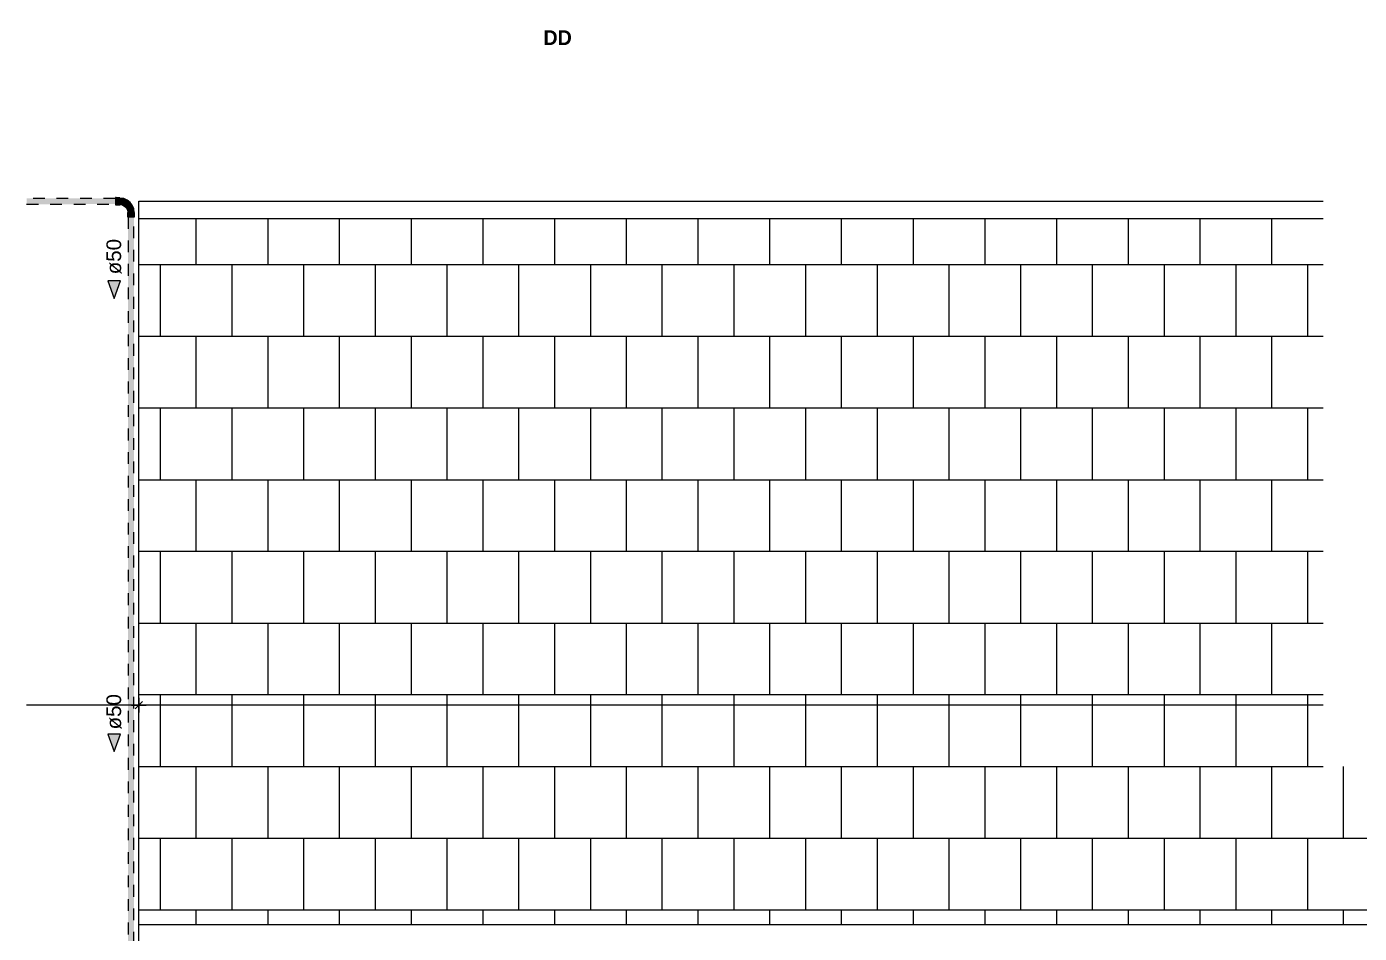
# Model space of a CAD drawing. Header units: metres. Extents: x 147 to 427, y -16 to 162.
# Drawn here: x 162.96 to 174.29, y 86.82 to 94.53 of the extents above; entities that cross this region are included whole.
import ezdxf

# ---------------------------------------------------------------- set-up
doc = ezdxf.new("R2010")
doc.units = ezdxf.units.M
doc.linetypes.add('Aligning Line', pattern=[0.012, 0.006, -0.006])
doc.layers.add('1053_ARQ_BASE_MATADOURO_dwg', color=7, linetype='Continuous', lineweight=5, true_color=0x767676)
for name, color, linetype, lineweight in [('A-COTAS', 7, 'Continuous', 9), ('A-ESQ-PORTAS', 7, 'Continuous', 20), ('A-PISO', 7, 'Continuous', 5), ('G-ANNO-TEXT', 7, 'Continuous', 5), ('P-PIPE', 7, 'Continuous', 5), ('P-PIPE-IDEN', 7, 'Continuous', 5)]:
    doc.layers.add(name, color=color, linetype=linetype, lineweight=lineweight)
doc.styles.add('Arial_25', font='arial.ttf', dxfattribs={"height": 0.125})
doc.styles.add('Century Gothic_B', font='GOTHICB.TTF', dxfattribs={"height": 0.125})

# ---------------------------------------------------------------- blocks, each defined once
blk = doc.blocks.new('AF_Soldavel_Curva 45_90 - Standard-V72-BANHEIROS E VESTIÁRIO')
at = {"layer": 'P-PIPE', "true_color": 0x69503c}
for points in [[(-0.031, 0.125), (0.031, 0.125), (0.031, 0.133), (-0.031, 0.133)], [(-0.031, 0.125), (-0.029, 0.122), (0.029, 0.123), (0.031, 0.125), (-0.03, 0.125)], [(-0.029, 0.117), (-0.029, 0.096), (0.029, 0.096), (0.029, 0.122), (-0.029, 0.122)], [(-0.133, -0.031), (-0.125, -0.031), (-0.125, 0.031), (-0.133, 0.031), (-0.133, -0.03)], [(-0.125, 0.024), (-0.125, -0.031), (-0.122, -0.029), (-0.123, 0.029), (-0.125, 0.031), (-0.125, 0.026)], [(-0.122, -0.01), (-0.122, -0.029), (-0.096, -0.029), (-0.096, 0.029), (-0.122, 0.029), (-0.122, -0.005)], [(-0.096, -0.01), (-0.096, -0.029), (-0.095, -0.026), (-0.095, 0.027), (-0.096, 0.029), (-0.096, -0.005)], [(-0.095, -0.026), (-0.095, -0.027), (-0.086, -0.026), (-0.071, -0.024), (-0.056, -0.021), (-0.046, -0.016), (-0.042, -0.014), (-0.023, -0.003), (0.005, 0.025), (0.019, 0.053), (0.021, 0.058), (0.024, 0.071), (0.026, 0.09), (0.027, 0.095), (-0.027, 0.095), (-0.032, 0.069), (-0.047, 0.047), (-0.048, 0.046), (-0.07, 0.032), (-0.095, 0.027), (-0.095, -0.026)], [(0.021, 0.057), (0.025, 0.078), (0.024, 0.071), (0.022, 0.062)]]:
    blk.add_hatch(color=27, dxfattribs=at).paths.add_polyline_path(points)
h = blk.add_hatch(color=27, dxfattribs=at)
h.paths.add_polyline_path([(0.027, 0.096), (0.026, 0.095), (0.027, 0.095), (0.029, 0.096), (0.028, 0.096)])
h.paths.add_polyline_path([(-0.029, 0.096), (-0.027, 0.095), (0.026, 0.095), (0.027, 0.096), (-0.027, 0.096)])
at = {"layer": 'P-PIPE'}
for p, q in [((-0.031, 0.133), (-0.031, 0.125)), ((0.031, 0.133), (-0.031, 0.133)), ((-0.031, 0.125), (-0.029, 0.122)), ((-0.031, 0.125), (0.031, 0.125)), ((-0.029, 0.122), (-0.029, 0.096)), ((-0.029, 0.122), (0.029, 0.122)), ((0.029, 0.122), (0.031, 0.125)), ((0.029, 0.096), (0.029, 0.122)), ((0.031, 0.125), (0.031, 0.133)), ((-0.125, 0.031), (-0.133, 0.031)), ((-0.133, 0.031), (-0.133, -0.031)), ((-0.122, 0.029), (-0.125, 0.031)), ((-0.125, 0.031), (-0.125, -0.031)), ((-0.096, 0.029), (-0.122, 0.029)), ((-0.122, 0.029), (-0.122, -0.029)), ((-0.095, 0.027), (-0.096, 0.029)), ((-0.096, 0.029), (-0.096, -0.029)), ((-0.095, 0.027), (-0.095, -0.027)), ((-0.029, 0.096), (-0.027, 0.095)), ((-0.029, 0.096), (0.029, 0.096)), ((-0.027, 0.095), (0.027, 0.095)), ((0.027, 0.095), (0.029, 0.096)), ((-0.133, -0.031), (-0.125, -0.031)), ((-0.125, -0.031), (-0.122, -0.029)), ((-0.122, -0.029), (-0.096, -0.029)), ((-0.096, -0.029), (-0.095, -0.027))]:
    blk.add_line(p, q, dxfattribs=at)
at = {"layer": 'P-PIPE', "flags": 128}
for points in [[(-0.095, -0.027), (-0.063, -0.023), (-0.034, -0.011), (-0.009, 0.008), (0.01, 0.033), (0.023, 0.062), (0.027, 0.094), (0.027, 0.095)], [(-0.027, 0.095), (-0.031, 0.072), (-0.043, 0.051), (-0.061, 0.036), (-0.083, 0.028), (-0.095, 0.027)]]:
    blk.add_lwpolyline(points, dxfattribs=at)
blk = doc.blocks.new('1053_ARQ_BASE_MATADOURO_dwg_PU-Tick-4039619-BANHEIROS E VESTIÁRIO')
at = {"layer": 'A-COTAS', "color": 253, "true_color": 0xaaaaaa}
for p, q in [((1, 0), (-1, 0)), ((-0.5, -0.5), (0.5, 0.5)), ((0, -1), (0, 1))]:
    blk.add_line(p, q, dxfattribs=at)
blk = doc.blocks.new('1053_ARQ_BASE_MATADOURO_dwg_arq geral tgov-4039641-BANHEIROS E VESTIÁRIO')
at = {"color": 253, "lineweight": 5, "true_color": 0xaaaaaa}
for p, q in [((34.067, 9.706), (23.997, 9.706)), ((23.997, 3.707), (40.076, 3.707))]:
    blk.add_line(p, q, dxfattribs=at)
at = {"color": 253, "lineweight": 5, "true_color": 0xaaaaaa, "flags": 128}
blk.add_lwpolyline([(40.076, 3.556), (23.997, 3.556), (23.997, 3.707), (23.997, 9.856), (34.067, 9.856)], dxfattribs=at)
at = {"layer": 'A-COTAS', "color": 253, "true_color": 0xaaaaaa}
for p, q in [((23.935, 5.571), (23.044, 5.571)), ((34.067, 5.571), (24.06, 5.571))]:
    blk.add_line(p, q, dxfattribs=at)
at = {"layer": 'A-ESQ-PORTAS', "color": 253, "true_color": 0xaaaaaa, "flags": 128}
blk.add_lwpolyline([(23.997, 0.86), (23.997, 3.707), (39.849, 3.707)], dxfattribs=at)
at = {"layer": 'A-PISO', "color": 253, "true_color": 0xaaaaaa}
for p, q in [((24.486, 9.318), (24.486, 9.706)), ((25.096, 9.318), (25.096, 9.706)), ((25.705, 9.318), (25.705, 9.706)), ((26.315, 9.318), (26.315, 9.706)), ((26.924, 9.318), (26.924, 9.706)), ((27.534, 9.318), (27.534, 9.706)), ((28.144, 9.318), (28.144, 9.706)), ((28.753, 9.318), (28.753, 9.706)), ((29.363, 9.318), (29.363, 9.706)), ((29.972, 9.318), (29.972, 9.706)), ((30.582, 9.318), (30.582, 9.706)), ((31.192, 9.318), (31.192, 9.706)), ((31.801, 9.318), (31.801, 9.706)), ((32.411, 9.318), (32.411, 9.706)), ((33.02, 9.318), (33.02, 9.706)), ((33.63, 9.318), (33.63, 9.706)), ((23.997, 9.318), (34.067, 9.318)), ((24.181, 8.709), (24.181, 9.318)), ((24.791, 8.709), (24.791, 9.318)), ((25.4, 8.709), (25.4, 9.318)), ((26.01, 8.709), (26.01, 9.318)), ((26.62, 8.709), (26.62, 9.318)), ((27.229, 8.709), (27.229, 9.318)), ((27.839, 8.709), (27.839, 9.318)), ((28.448, 8.709), (28.448, 9.318)), ((29.058, 8.709), (29.058, 9.318)), ((29.668, 8.709), (29.668, 9.318)), ((30.277, 8.709), (30.277, 9.318)), ((30.887, 8.709), (30.887, 9.318)), ((31.496, 8.709), (31.496, 9.318)), ((32.106, 8.709), (32.106, 9.318)), ((32.716, 8.709), (32.716, 9.318)), ((33.325, 8.709), (33.325, 9.318)), ((33.935, 8.709), (33.935, 9.318)), ((23.997, 8.709), (34.067, 8.709)), ((24.486, 8.099), (24.486, 8.709)), ((25.096, 8.099), (25.096, 8.709)), ((25.705, 8.099), (25.705, 8.709)), ((26.315, 8.099), (26.315, 8.709)), ((26.924, 8.099), (26.924, 8.709)), ((27.534, 8.099), (27.534, 8.709)), ((28.144, 8.099), (28.144, 8.709)), ((28.753, 8.099), (28.753, 8.709)), ((29.363, 8.099), (29.363, 8.709)), ((29.972, 8.099), (29.972, 8.709)), ((30.582, 8.099), (30.582, 8.709)), ((31.192, 8.099), (31.192, 8.709)), ((31.801, 8.099), (31.801, 8.709)), ((32.411, 8.099), (32.411, 8.709)), ((33.02, 8.099), (33.02, 8.709)), ((33.63, 8.099), (33.63, 8.709)), ((23.997, 8.099), (34.067, 8.099)), ((24.181, 7.489), (24.181, 8.099)), ((24.791, 7.489), (24.791, 8.099)), ((25.4, 7.489), (25.4, 8.099)), ((26.01, 7.489), (26.01, 8.099)), ((26.62, 7.489), (26.62, 8.099)), ((27.229, 7.489), (27.229, 8.099)), ((27.839, 7.489), (27.839, 8.099)), ((28.448, 7.489), (28.448, 8.099)), ((29.058, 7.489), (29.058, 8.099)), ((29.668, 7.489), (29.668, 8.099)), ((30.277, 7.489), (30.277, 8.099)), ((30.887, 7.489), (30.887, 8.099)), ((31.496, 7.489), (31.496, 8.099)), ((32.106, 7.489), (32.106, 8.099)), ((32.716, 7.489), (32.716, 8.099)), ((33.325, 7.489), (33.325, 8.099)), ((33.935, 7.489), (33.935, 8.099)), ((23.997, 7.489), (34.067, 7.489)), ((24.486, 6.88), (24.486, 7.489)), ((25.096, 6.88), (25.096, 7.489)), ((25.705, 6.88), (25.705, 7.489)), ((26.315, 6.88), (26.315, 7.489)), ((26.924, 6.88), (26.924, 7.489)), ((27.534, 6.88), (27.534, 7.489)), ((28.144, 6.88), (28.144, 7.489)), ((28.753, 6.88), (28.753, 7.489)), ((29.363, 6.88), (29.363, 7.489)), ((29.972, 6.88), (29.972, 7.489)), ((30.582, 6.88), (30.582, 7.489)), ((31.192, 6.88), (31.192, 7.489)), ((31.801, 6.88), (31.801, 7.489)), ((32.411, 6.88), (32.411, 7.489)), ((33.02, 6.88), (33.02, 7.489)), ((33.63, 6.88), (33.63, 7.489)), ((23.997, 6.88), (34.067, 6.88)), ((24.181, 6.27), (24.181, 6.88)), ((24.791, 6.27), (24.791, 6.88)), ((25.4, 6.27), (25.4, 6.88)), ((26.01, 6.27), (26.01, 6.88)), ((26.62, 6.27), (26.62, 6.88)), ((27.229, 6.27), (27.229, 6.88)), ((27.839, 6.27), (27.839, 6.88)), ((28.448, 6.27), (28.448, 6.88)), ((29.058, 6.27), (29.058, 6.88)), ((29.668, 6.27), (29.668, 6.88)), ((30.277, 6.27), (30.277, 6.88)), ((30.887, 6.27), (30.887, 6.88)), ((31.496, 6.27), (31.496, 6.88)), ((32.106, 6.27), (32.106, 6.88)), ((32.716, 6.27), (32.716, 6.88)), ((33.325, 6.27), (33.325, 6.88)), ((33.935, 6.27), (33.935, 6.88)), ((23.997, 6.27), (34.067, 6.27)), ((24.486, 5.661), (24.486, 6.27)), ((25.096, 5.661), (25.096, 6.27)), ((25.705, 5.661), (25.705, 6.27)), ((26.315, 5.661), (26.315, 6.27)), ((26.924, 5.661), (26.924, 6.27)), ((27.534, 5.661), (27.534, 6.27)), ((28.144, 5.661), (28.144, 6.27)), ((28.753, 5.661), (28.753, 6.27)), ((29.363, 5.661), (29.363, 6.27)), ((29.972, 5.661), (29.972, 6.27)), ((30.582, 5.661), (30.582, 6.27)), ((31.192, 5.661), (31.192, 6.27)), ((31.801, 5.661), (31.801, 6.27)), ((32.411, 5.661), (32.411, 6.27)), ((33.02, 5.661), (33.02, 6.27)), ((33.63, 5.661), (33.63, 6.27)), ((23.997, 5.661), (34.067, 5.661)), ((24.181, 5.051), (24.181, 5.661)), ((24.791, 5.051), (24.791, 5.661)), ((25.4, 5.051), (25.4, 5.661)), ((26.01, 5.051), (26.01, 5.661)), ((26.62, 5.051), (26.62, 5.661)), ((27.229, 5.051), (27.229, 5.661)), ((27.839, 5.051), (27.839, 5.661)), ((28.448, 5.051), (28.448, 5.661)), ((29.058, 5.051), (29.058, 5.661)), ((29.668, 5.051), (29.668, 5.661)), ((30.277, 5.051), (30.277, 5.661)), ((30.887, 5.051), (30.887, 5.661)), ((31.496, 5.051), (31.496, 5.661)), ((32.106, 5.051), (32.106, 5.661)), ((32.716, 5.051), (32.716, 5.661)), ((33.325, 5.051), (33.325, 5.661)), ((33.935, 5.051), (33.935, 5.661)), ((23.997, 5.051), (34.067, 5.051)), ((24.486, 4.441), (24.486, 5.051)), ((25.096, 4.441), (25.096, 5.051)), ((25.705, 4.441), (25.705, 5.051)), ((26.315, 4.441), (26.315, 5.051)), ((26.924, 4.441), (26.924, 5.051)), ((27.534, 4.441), (27.534, 5.051)), ((28.144, 4.441), (28.144, 5.051)), ((28.753, 4.441), (28.753, 5.051)), ((29.363, 4.441), (29.363, 5.051)), ((29.972, 4.441), (29.972, 5.051)), ((30.582, 4.441), (30.582, 5.051)), ((31.192, 4.441), (31.192, 5.051)), ((31.801, 4.441), (31.801, 5.051)), ((32.411, 4.441), (32.411, 5.051)), ((33.02, 4.441), (33.02, 5.051)), ((33.63, 4.441), (33.63, 5.051)), ((34.24, 4.441), (34.24, 5.051)), ((23.997, 4.441), (40.076, 4.441)), ((24.181, 3.832), (24.181, 4.441)), ((24.791, 3.832), (24.791, 4.441)), ((25.4, 3.832), (25.4, 4.441)), ((26.01, 3.832), (26.01, 4.441)), ((26.62, 3.832), (26.62, 4.441)), ((27.229, 3.832), (27.229, 4.441)), ((27.839, 3.832), (27.839, 4.441)), ((28.448, 3.832), (28.448, 4.441)), ((29.058, 3.832), (29.058, 4.441)), ((29.668, 3.832), (29.668, 4.441)), ((30.277, 3.832), (30.277, 4.441)), ((30.887, 3.832), (30.887, 4.441)), ((31.496, 3.832), (31.496, 4.441)), ((32.106, 3.832), (32.106, 4.441)), ((32.716, 3.832), (32.716, 4.441)), ((33.325, 3.832), (33.325, 4.441)), ((33.935, 3.832), (33.935, 4.441)), ((23.997, 3.832), (40.076, 3.832)), ((24.486, 3.707), (24.486, 3.832)), ((25.096, 3.707), (25.096, 3.832)), ((25.705, 3.707), (25.705, 3.832)), ((26.315, 3.706), (26.315, 3.832)), ((26.924, 3.706), (26.924, 3.832)), ((27.534, 3.706), (27.534, 3.832)), ((28.144, 3.706), (28.144, 3.832)), ((28.753, 3.706), (28.753, 3.832)), ((29.363, 3.706), (29.363, 3.832)), ((29.972, 3.706), (29.972, 3.832)), ((30.582, 3.706), (30.582, 3.832)), ((31.192, 3.706), (31.192, 3.832)), ((31.801, 3.706), (31.801, 3.832)), ((32.411, 3.706), (32.411, 3.832)), ((33.02, 3.706), (33.02, 3.832)), ((33.63, 3.706), (33.63, 3.832)), ((34.24, 3.706), (34.24, 3.832))]:
    blk.add_line(p, q, dxfattribs=at)
at = {"xscale": 0.0625, "yscale": 0.0625, "zscale": 0.0625, "rotation": 180}
blk.add_blockref('1053_ARQ_BASE_MATADOURO_dwg_PU-Tick-4039619-BANHEIROS E VESTIÁRIO', (23.997, 5.571), dxfattribs=at)
at = {"xscale": 0.0625, "yscale": 0.0625, "zscale": 0.0625}
blk.add_blockref('1053_ARQ_BASE_MATADOURO_dwg_PU-Tick-4039619-BANHEIROS E VESTIÁRIO', (23.997, 5.571), dxfattribs=at)
blk = doc.blocks.new('1053_ARQ_BASE_MATADOURO_dwg-3625622-BANHEIROS E VESTIÁRIO')
blk.add_blockref('1053_ARQ_BASE_MATADOURO_dwg_arq geral tgov-4039641-BANHEIROS E VESTIÁRIO', (130.21, 83.186))
blk = doc.blocks.new('Anotacao_Tuboseta - Fluxo 2-2612755-BANHEIROS E VESTIÁRIO')
at = {"layer": 'P-PIPE-IDEN'}
blk.add_hatch(color=256, dxfattribs=at).paths.add_polyline_path([(0, -0.00108), (-0.00297, 0), (0, 0.00108)])
for p, q in [((0, 0.00108), (-0.00297, 0)), ((-0.00297, 0), (0, -0.00108)), ((0, -0.00108), (0, 0.00108))]:
    blk.add_line(p, q, dxfattribs=at)

msp = doc.modelspace()

# ---------------------------------------------------------------- hatches: boundary and pattern name
at = {"layer": 'P-PIPE', "true_color": 0x00ffff}
for points in [[(162.963, 93.042), (163.717, 93.042), (163.717, 93.067), (162.963, 93.067), (162.963, 93.043)], [(162.963, 93.017), (163.717, 93.018), (163.717, 93.042), (162.963, 93.042), (162.963, 93.017)], [(163.827, 82.529), (163.85, 82.529), (163.85, 92.909), (163.825, 92.909), (163.825, 82.529), (163.826, 82.529)], [(163.85, 82.529), (163.875, 82.529), (163.875, 92.909), (163.85, 92.909), (163.85, 82.581)]]:
    msp.add_hatch(color=4, dxfattribs=at).paths.add_polyline_path(points)

# ---------------------------------------------------------------- linework, layer by layer
at = {"layer": 'P-PIPE', "linetype": 'Aligning Line', "lineweight": 15}
for p, q in [((163.717, 93.067), (162.963, 93.067)), ((162.963, 93.017), (163.717, 93.017)), ((163.825, 92.909), (163.825, 82.529)), ((163.875, 82.529), (163.875, 92.909))]:
    msp.add_line(p, q, dxfattribs=at)

# ---------------------------------------------------------------- block references
at = {"layer": '1053_ARQ_BASE_MATADOURO_dwg', "color": 253, "true_color": 0xaaaaaa}
msp.add_blockref('1053_ARQ_BASE_MATADOURO_dwg-3625622-BANHEIROS E VESTIÁRIO', (9.709, 0), dxfattribs=at)
at = {"layer": 'P-PIPE', "rotation": 90}
msp.add_blockref('AF_Soldavel_Curva 45_90 - Standard-V72-BANHEIROS E VESTIÁRIO', (163.85, 93.042), dxfattribs=at)
at = {"layer": 'P-PIPE-IDEN', "xscale": 49.99999999999998, "yscale": 49.99999999999998, "zscale": 49.99999999999998, "rotation": 89.99999999999972}
for p in [(163.707, 92.365), (163.707, 88.512)]:
    msp.add_blockref('Anotacao_Tuboseta - Fluxo 2-2612755-BANHEIROS E VESTIÁRIO', p, dxfattribs=at)

# ---------------------------------------------------------------- texts
at = {"layer": 'G-ANNO-TEXT', "color": 5, "true_color": 0x0000ff, "insert": (167.356, 94.496), "char_height": 0.125, "width": 0.29662, "attachment_point": 1, "style": 'Century Gothic_B', "bg_fill": 3, "box_fill_scale": 1.25, "bg_fill_color": 256, "bg_fill_true_color": 13158600, "bg_fill_transparency": 0}
msp.add_mtext('DD', dxfattribs=at)
at = {"layer": 'P-PIPE-IDEN', "char_height": 0.125, "width": 0.36076, "attachment_point": 1, "rotation": 90, "style": 'Arial_25'}
for insert in [(163.641, 92.421), (163.641, 88.551)]:
    msp.add_mtext('ø50', dxfattribs=dict(at, insert=insert))

doc.saveas('drawing.dxf')
